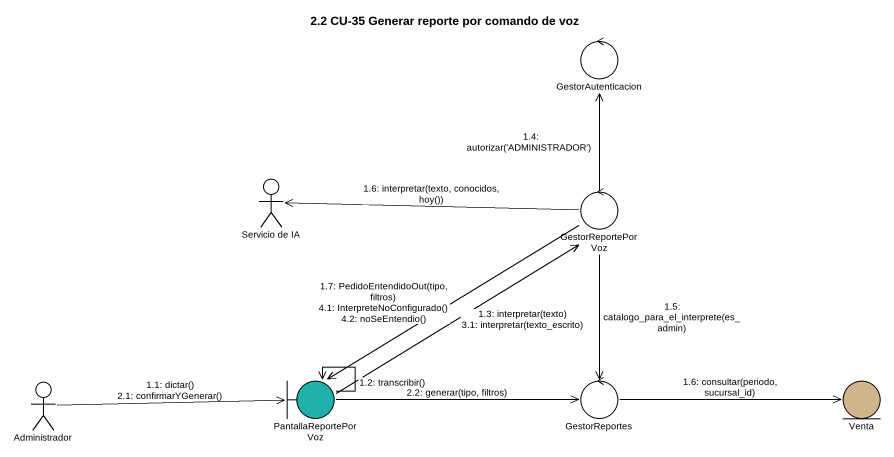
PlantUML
@startuml
title 2.2 CU-35 Generar reporte por comando de voz
control GestorAutenticacion
actor "Servicio de IA" as Servicio_de_IA
control GestorReportePorVoz
actor Administrador
boundary PantallaReportePorVoz #20B2AA
control GestorReportes
entity Venta #D2B48C
Administrador -right-> PantallaReportePorVoz : 1.1: dictar()\n2.1: confirmarYGenerar()
PantallaReportePorVoz --> PantallaReportePorVoz : 1.2: transcribir()
PantallaReportePorVoz -up-> GestorReportePorVoz : 1.3: interpretar(texto)\n3.1: interpretar(texto_escrito)
GestorReportePorVoz -up-> GestorAutenticacion : 1.4: autorizar('ADMINISTRADOR')
GestorReportePorVoz --> GestorReportes : 1.5: catalogo_para_el_interprete(es_admin)
GestorReportePorVoz -left-> Servicio_de_IA : 1.6: interpretar(texto, conocidos, hoy())
GestorReportes -right-> Venta : 1.6: consultar(periodo, sucursal_id)
GestorReportePorVoz --> PantallaReportePorVoz : 1.7: PedidoEntendidoOut(tipo, filtros)\n4.1: InterpreteNoConfigurado()\n4.2: noSeEntendio()
PantallaReportePorVoz -right-> GestorReportes : 2.2: generar(tipo, filtros)
@enduml
